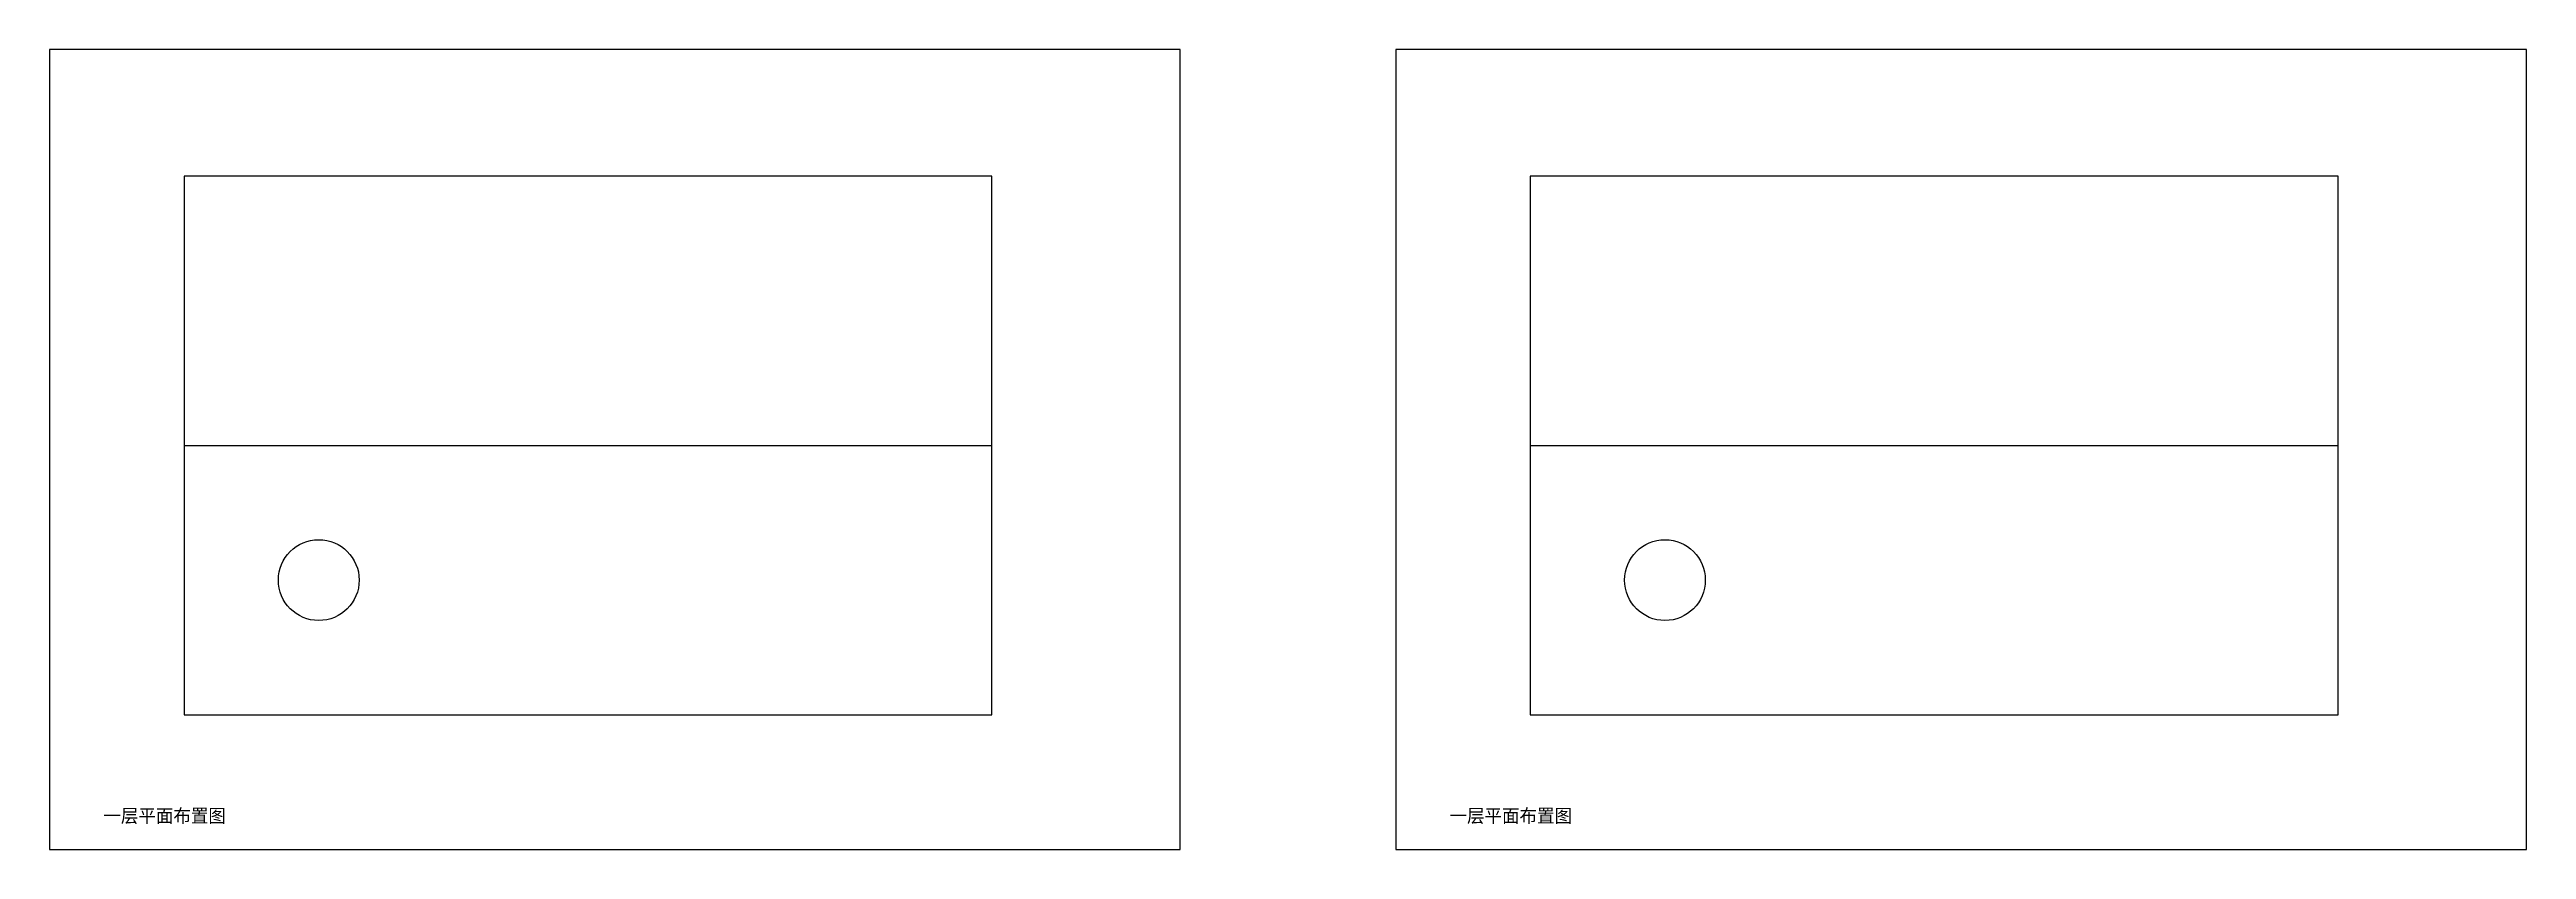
# Model space of a CAD drawing. Header units: metres. Extents: x 0 to 920, y 0 to 297.
import ezdxf

# ---------------------------------------------------------------- set-up
doc = ezdxf.new("R2010")
doc.units = ezdxf.units.M
doc.layers.add('FMKJ-图框', color=7, linetype='Continuous')

# ---------------------------------------------------------------- blocks, each defined once
blk = doc.blocks.new('FMKJ_FRAME')
blk.add_lwpolyline([(0, 0), (420, 0), (420, 297), (0, 297)], close=True)

msp = doc.modelspace()

# ---------------------------------------------------------------- linework, layer by layer
for p, q in [((50, 150), (350, 150)), ((550, 150), (850, 150))]:
    msp.add_line(p, q)
for points in [[(50, 50), (350, 50), (350, 250), (50, 250)], [(550, 50), (850, 50), (850, 250), (550, 250)]]:
    msp.add_lwpolyline(points, close=True)
for centre in [(100, 100), (600, 100)]:
    msp.add_circle(centre, 15)

# ---------------------------------------------------------------- block references
at = {"layer": 'FMKJ-图框'}
for p in [(0, 0), (500, 0)]:
    msp.add_blockref('FMKJ_FRAME', p, dxfattribs=at)

# ---------------------------------------------------------------- texts
for p in [(20, 10), (520, 10)]:
    msp.add_text('一层平面布置图', height=5, dxfattribs=at).set_placement(p)

doc.saveas('drawing.dxf')
